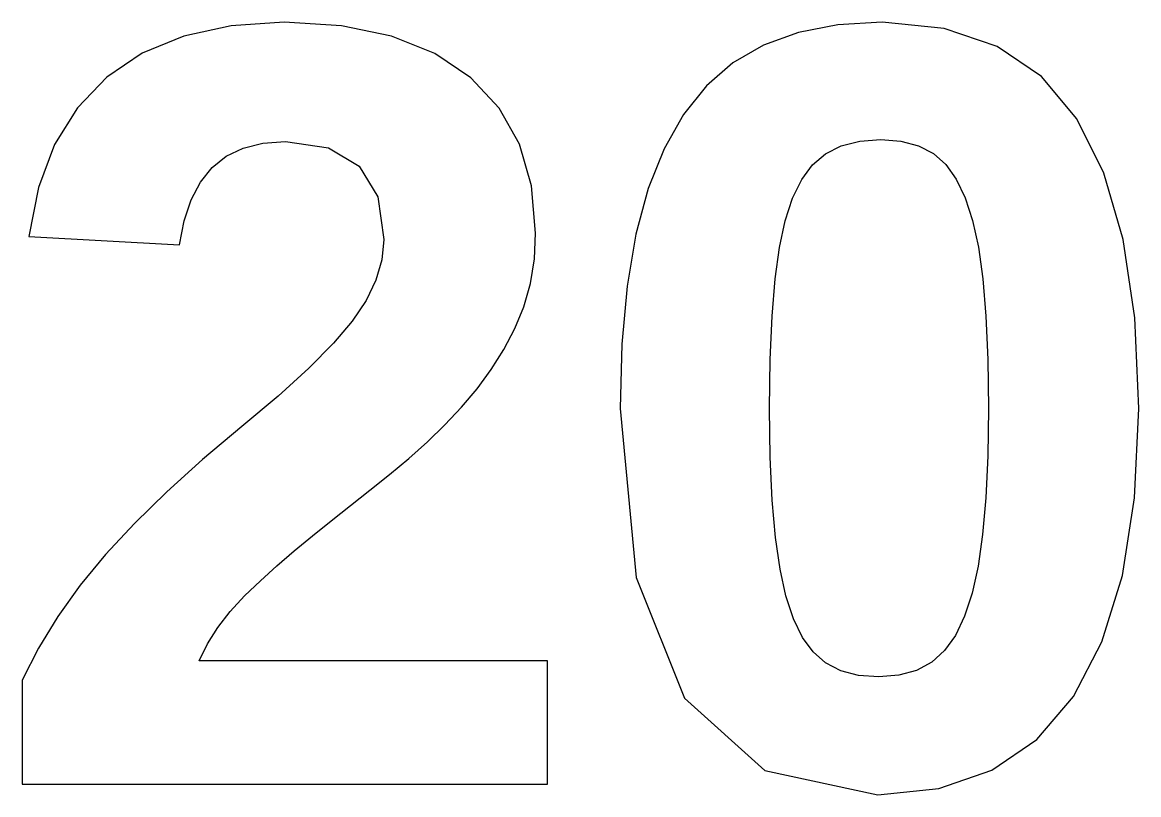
# Model space of a CAD drawing. Header units: metres. Extents: x 0.3 to 70.8, y -4.9 to 13.3.
# Drawn here: x 61.29 to 70.77, y 6.72 to 13.28 of the extents above; entities that cross this region are included whole.
import ezdxf

# ---------------------------------------------------------------- set-up
doc = ezdxf.new("R2010")
doc.units = ezdxf.units.M

msp = doc.modelspace()

# ---------------------------------------------------------------- linework, layer by layer
for p, q in [((63.5164, 13.2798), (63.0644, 13.2507)), ((64.0018, 13.2504), (63.5164, 13.2798)), ((68.5905, 13.2798), (68.2163, 13.2583)), ((69.1177, 13.2286), (68.5905, 13.2798)), ((63.0644, 13.2507), (62.6625, 13.1634)), ((64.4274, 13.1622), (64.0018, 13.2504)), ((67.8807, 13.1939), (67.5834, 13.0865)), ((68.2163, 13.2583), (67.8807, 13.1939)), ((69.5692, 13.0752), (69.1177, 13.2286)), ((62.6625, 13.1634), (62.3106, 13.0178)), ((64.793, 13.0153), (64.4274, 13.1622)), ((67.5834, 13.0865), (67.3246, 12.9362)), ((62.3106, 13.0178), (62.0087, 12.8141)), ((65.0987, 12.8096), (64.793, 13.0153)), ((69.945, 12.8195), (69.5692, 13.0752)), ((67.3246, 12.9362), (67.1, 12.7406)), ((62.0087, 12.8141), (61.7596, 12.555)), ((65.34, 12.5508), (65.0987, 12.8096)), ((70.2451, 12.4615), (69.945, 12.8195)), ((67.1, 12.7406), (66.9053, 12.4977)), ((61.7596, 12.555), (61.5662, 12.2434)), ((65.5123, 12.2445), (65.34, 12.5508)), ((66.9053, 12.4977), (66.7406, 12.2072)), ((70.4745, 12.001), (70.2451, 12.4615)), ((61.5662, 12.2434), (61.4285, 11.8792)), ((63.1666, 12.2123), (63.334, 12.2534)), ((63.334, 12.2534), (63.5254, 12.2671)), ((63.5254, 12.2671), (63.8913, 12.2151)), ((65.6158, 11.8907), (65.5123, 12.2445)), ((68.1105, 12.1644), (68.244, 12.2315)), ((68.244, 12.2315), (68.401, 12.2718)), ((68.401, 12.2718), (68.5814, 12.2852)), ((68.5814, 12.2852), (68.7515, 12.2719)), ((68.7515, 12.2719), (68.9001, 12.2321)), ((68.9001, 12.2321), (69.0273, 12.1657)), ((62.9038, 12.0479), (63.0232, 12.1438)), ((63.0232, 12.1438), (63.1666, 12.2123)), ((63.8913, 12.2151), (64.1527, 12.0591)), ((66.7406, 12.2072), (66.6058, 11.8692)), ((68.0005, 12.0704), (68.1105, 12.1644)), ((69.0273, 12.1657), (69.1329, 12.0727)), ((62.8059, 11.9245), (62.9038, 12.0479)), ((64.1527, 12.0591), (64.3095, 11.7992)), ((67.9092, 11.9461), (68.0005, 12.0704)), ((69.1329, 12.0727), (69.2214, 11.9492)), ((67.832, 11.7879), (67.9092, 11.9461)), ((69.2214, 11.9492), (69.2968, 11.7913)), ((70.6384, 11.4375), (70.4745, 12.001)), ((61.4285, 11.8792), (61.3464, 11.4624)), ((62.7269, 11.7738), (62.8059, 11.9245)), ((65.6502, 11.4895), (65.6158, 11.8907)), ((66.6058, 11.8692), (66.501, 11.4813)), ((62.6669, 11.5956), (62.7269, 11.7738)), ((64.3095, 11.7992), (64.3618, 11.4352)), ((67.769, 11.5958), (67.832, 11.7879)), ((69.2968, 11.7913), (69.3592, 11.5989)), ((62.6258, 11.39), (62.6669, 11.5956)), ((67.7201, 11.3697), (67.769, 11.5958)), ((69.3592, 11.5989), (69.4087, 11.372)), ((65.6392, 11.2711), (65.6502, 11.4895)), ((66.501, 11.4813), (66.4261, 11.0408)), ((61.3464, 11.4624), (62.6258, 11.39)), ((64.3618, 11.4352), (64.345, 11.2649)), ((70.7367, 10.7713), (70.6384, 11.4375)), ((67.6835, 11.102), (67.7201, 11.3697)), ((69.4087, 11.372), (69.4463, 11.1033)), ((64.345, 11.2649), (64.2945, 11.0928)), ((65.6062, 11.0634), (65.6392, 11.2711)), ((64.2945, 11.0928), (64.2104, 10.919)), ((67.6574, 10.7848), (67.6835, 11.102)), ((69.4463, 11.1033), (69.4731, 10.7854)), ((65.551, 10.8665), (65.6062, 11.0634)), ((66.4261, 11.0408), (66.3812, 10.5478)), ((64.2104, 10.919), (64.0928, 10.7436)), ((65.4739, 10.6803), (65.551, 10.8665)), ((64.0928, 10.7436), (63.9333, 10.5554)), ((67.6418, 10.4182), (67.6574, 10.7848)), ((69.4731, 10.7854), (69.4892, 10.4184)), ((70.7695, 10.0022), (70.7367, 10.7713)), ((65.3795, 10.503), (65.4739, 10.6803)), ((63.9333, 10.5554), (63.7238, 10.3435)), ((66.3812, 10.5478), (66.3662, 10.0022)), ((65.2728, 10.3328), (65.3795, 10.503)), ((63.7238, 10.3435), (63.4642, 10.1078)), ((65.1535, 10.1696), (65.2728, 10.3328)), ((67.6365, 10.0022), (67.6418, 10.4182)), ((69.4892, 10.4184), (69.4946, 10.0022)), ((65.0218, 10.0134), (65.1535, 10.1696)), ((63.4642, 10.1078), (63.1547, 9.84845)), ((64.8801, 9.86328), (65.0218, 10.0134)), ((66.3662, 10.0022), (66.5029, 8.56822)), ((67.642, 9.58978), (67.6365, 10.0022)), ((69.4946, 10.0022), (69.4891, 9.60152)), ((70.7348, 9.24409), (70.7695, 10.0022)), ((64.7308, 9.71791), (64.8801, 9.86328)), ((63.1547, 9.84845), (62.8214, 9.56874)), ((64.5738, 9.57735), (64.7308, 9.71791)), ((64.4092, 9.44157), (64.5738, 9.57735)), ((67.6586, 9.22514), (67.642, 9.58978)), ((69.4891, 9.60152), (69.4725, 9.24493)), ((62.8214, 9.56874), (62.5178, 9.29466)), ((64.2421, 9.30905), (64.4092, 9.44157)), ((62.5178, 9.29466), (62.2439, 9.02623)), ((64.0775, 9.17822), (64.2421, 9.30905)), ((67.6861, 8.90825), (67.6586, 9.22514)), ((69.4725, 9.24493), (69.445, 8.93242)), ((70.631, 8.58376), (70.7348, 9.24409)), ((63.9155, 9.04909), (64.0775, 9.17822)), ((62.2439, 9.02623), (61.9996, 8.76344)), ((63.756, 8.92165), (63.9155, 9.04909)), ((63.6013, 8.7948), (63.756, 8.92165)), ((69.445, 8.93242), (69.4064, 8.66399)), ((67.7247, 8.63911), (67.6861, 8.90825)), ((61.9996, 8.76344), (61.7833, 8.50182)), ((63.4537, 8.66737), (63.6013, 8.7948)), ((63.3131, 8.5394), (63.4537, 8.66737)), ((67.7753, 8.41125), (67.7247, 8.63911)), ((69.4064, 8.66399), (69.3555, 8.43442)), ((63.1796, 8.41084), (63.3131, 8.5394)), ((66.5029, 8.56822), (66.9132, 7.54398)), ((70.4579, 8.02119), (70.631, 8.58376)), ((61.7833, 8.50182), (61.5933, 8.23679)), ((63.0579, 8.27975), (63.1796, 8.41084)), ((67.8388, 8.21812), (67.7753, 8.41125)), ((69.3555, 8.43442), (69.2911, 8.23848)), ((62.953, 8.14413), (63.0579, 8.27975)), ((61.5933, 8.23679), (61.4296, 7.96835)), ((67.9154, 8.05975), (67.8388, 8.21812)), ((69.2911, 8.23848), (69.2131, 8.07616)), ((62.8647, 8.00398), (62.953, 8.14413)), ((68.005, 7.93611), (67.9154, 8.05975)), ((69.2131, 8.07616), (69.1216, 7.94745)), ((61.4296, 7.96835), (61.2922, 7.69652)), ((62.793, 7.85931), (62.8647, 8.00398)), ((70.2157, 7.55638), (70.4579, 8.02119)), ((68.1119, 7.84315), (68.005, 7.93611)), ((69.1216, 7.94745), (69.013, 7.84953)), ((65.7497, 7.85931), (62.793, 7.85931)), ((65.7497, 6.81499), (65.7497, 7.85931)), ((68.2406, 7.77676), (68.1119, 7.84315)), ((68.3911, 7.73692), (68.2406, 7.77676)), ((68.8837, 7.7796), (68.7338, 7.73764)), ((69.013, 7.84953), (68.8837, 7.7796)), ((61.2922, 7.69652), (61.2922, 6.81499)), ((68.5633, 7.72365), (68.3911, 7.73692)), ((68.7338, 7.73764), (68.5633, 7.72365)), ((66.9132, 7.54398), (67.597, 6.92943)), ((69.9041, 7.19247), (70.2157, 7.55638)), ((69.5234, 6.93253), (69.9041, 7.19247)), ((67.597, 6.92943), (68.5543, 6.72459)), ((69.0734, 6.77658), (69.5234, 6.93253)), ((61.2922, 6.81499), (65.7497, 6.81499)), ((68.5543, 6.72459), (69.0734, 6.77658))]:
    msp.add_line(p, q)

doc.saveas('drawing.dxf')
